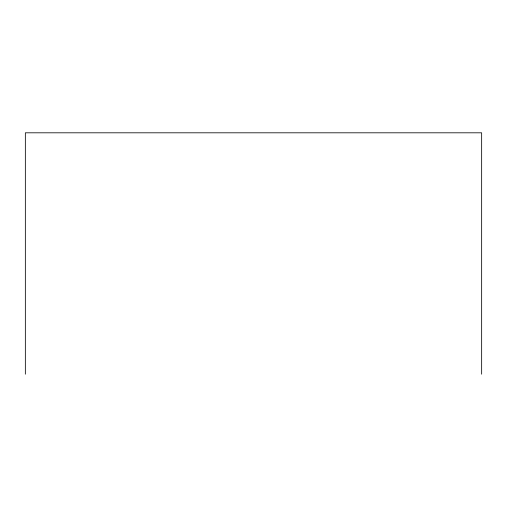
<?xml version="1.0" encoding="UTF-8"?>
<svg xmlns="http://www.w3.org/2000/svg" width="507" height="507" viewBox="0 0 507 507"><rect width="100%" height="100%" fill="white"/><g stroke="black" fill="none" stroke-linecap="round" stroke-linejoin="round"><path stroke-width="0.76" d="M481.65 374.191L481.65 132.809L25.35 132.809L25.35 374.191"/></g></svg>
